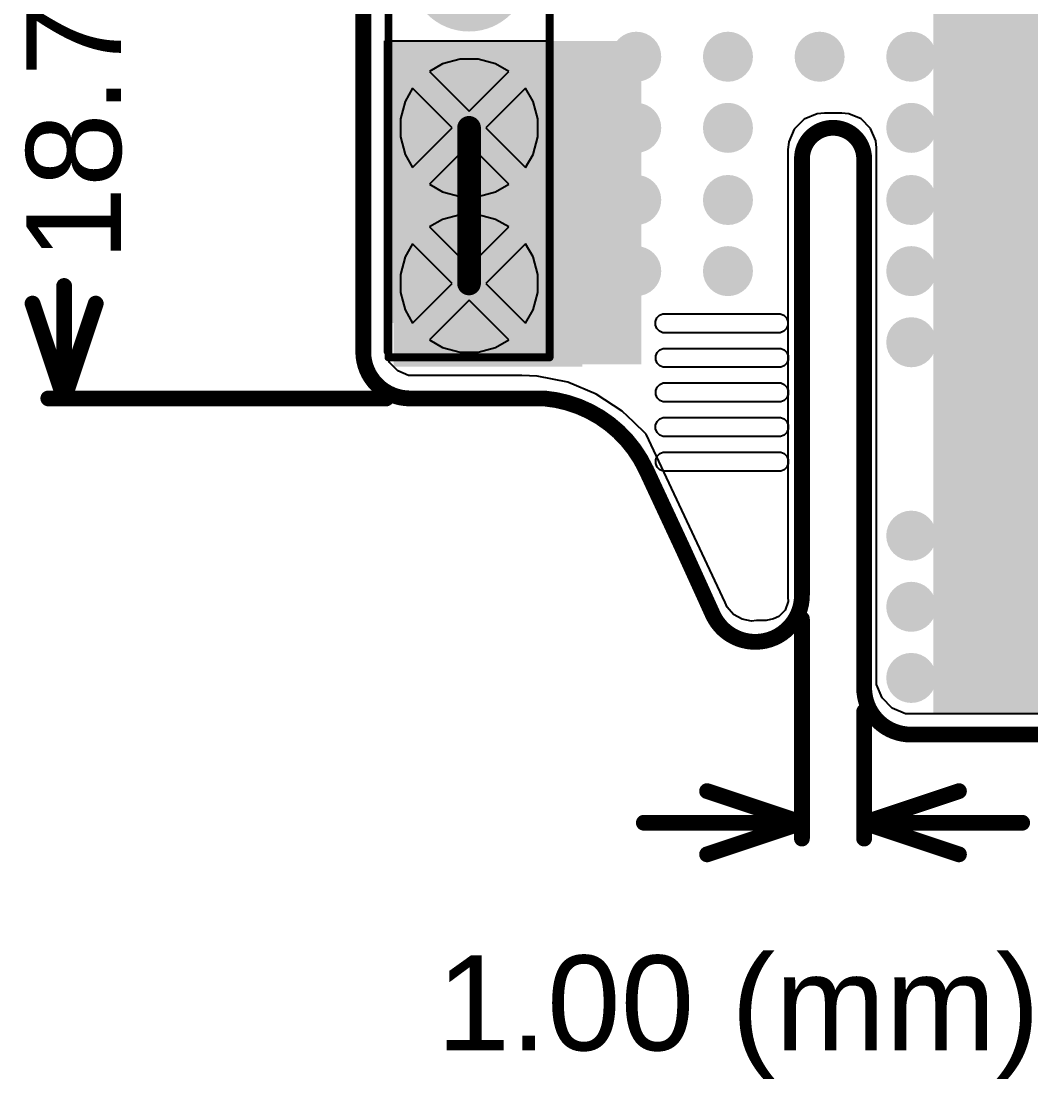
# Model space of a CAD drawing. Header units: millimetres. Extents: x -78 to 5.6, y -6.3 to 35.9.
# Drawn here: x -78.05 to -61.82, y -6.28 to 10.71 of the extents above; entities that cross this region are included whole.
import ezdxf

# ---------------------------------------------------------------- set-up
doc = ezdxf.new("R2010")
doc.units = ezdxf.units.MM
for name, color, linetype in [('BottomLayer', 5, 'Continuous'), ('BottomSolder', 6, 'Continuous'), ('Mechanical1', 6, 'Continuous'), ('Mechanical2', 216, 'Continuous'), ('MultiLayer', 9, 'Continuous'), ('PadHoleLayer', 156, 'Continuous'), ('TopLayer', 1, 'Continuous'), ('TopOverlay', 2, 'Continuous'), ('TopSolder', 216, 'Continuous'), ('ViaHoleLayer', 16, 'Continuous')]:
    doc.layers.add(name, color=color, linetype=linetype)
doc.styles.add('Arial', font='arial.ttf', dxfattribs={"height": 0.2})

# ---------------------------------------------------------------- blocks, each defined once
blk = doc.blocks.new('H______CON_13')
at = {"layer": 'BottomLayer'}
blk.add_hatch(color=5, dxfattribs=at).paths.add_polyline_path([(-8.35, 0.85), (-6.65, 0.85), (-6.65, -0.85), (-8.35, -0.85)])
h = blk.add_hatch(color=5, dxfattribs=at)
edge = h.paths.add_edge_path()
edge.add_arc((-5, 0), 0.85, 0, 360)
h = blk.add_hatch(color=5, dxfattribs=at)
edge = h.paths.add_edge_path()
edge.add_arc((-2.5, 0), 0.85, 0, 360)
h = blk.add_hatch(color=5, dxfattribs=at)
edge = h.paths.add_edge_path()
edge.add_arc((0, 0), 0.85, 0, 360)
h = blk.add_hatch(color=5, dxfattribs=at)
edge = h.paths.add_edge_path()
edge.add_arc((2.5, 0), 0.85, 0, 360)
h = blk.add_hatch(color=5, dxfattribs=at)
edge = h.paths.add_edge_path()
edge.add_arc((5, 0), 0.85, 0, 360)
h = blk.add_hatch(color=5, dxfattribs=at)
edge = h.paths.add_edge_path()
edge.add_arc((7.5, 0), 0.85, 0, 360)
at = {"layer": 'BottomSolder'}
blk.add_hatch(color=6, dxfattribs=at).paths.add_polyline_path([(-8.452, 0.952), (-6.548, 0.952), (-6.548, -0.952), (-8.452, -0.952)])
h = blk.add_hatch(color=6, dxfattribs=at)
edge = h.paths.add_edge_path()
edge.add_arc((-5, 0), 0.952, 0, 360)
h = blk.add_hatch(color=6, dxfattribs=at)
edge = h.paths.add_edge_path()
edge.add_arc((-2.5, 0), 0.952, 0, 360)
h = blk.add_hatch(color=6, dxfattribs=at)
edge = h.paths.add_edge_path()
edge.add_arc((0, 0), 0.952, 0, 360)
h = blk.add_hatch(color=6, dxfattribs=at)
edge = h.paths.add_edge_path()
edge.add_arc((2.5, 0), 0.952, 0, 360)
h = blk.add_hatch(color=6, dxfattribs=at)
edge = h.paths.add_edge_path()
edge.add_arc((5, 0), 0.952, 0, 360)
h = blk.add_hatch(color=6, dxfattribs=at)
edge = h.paths.add_edge_path()
edge.add_arc((7.5, 0), 0.952, 0, 360)
at = {"layer": 'MultiLayer'}
blk.add_hatch(color=9, dxfattribs=at).paths.add_polyline_path([(-8.35, 0.85), (-6.65, 0.85), (-6.65, -0.85), (-8.35, -0.85)])
h = blk.add_hatch(color=9, dxfattribs=at)
edge = h.paths.add_edge_path()
edge.add_arc((-5, 0), 0.85, 0, 360)
h = blk.add_hatch(color=9, dxfattribs=at)
edge = h.paths.add_edge_path()
edge.add_arc((-2.5, 0), 0.85, 0, 360)
h = blk.add_hatch(color=9, dxfattribs=at)
edge = h.paths.add_edge_path()
edge.add_arc((0, 0), 0.85, 0, 360)
h = blk.add_hatch(color=9, dxfattribs=at)
edge = h.paths.add_edge_path()
edge.add_arc((2.5, 0), 0.85, 0, 360)
h = blk.add_hatch(color=9, dxfattribs=at)
edge = h.paths.add_edge_path()
edge.add_arc((5, 0), 0.85, 0, 360)
h = blk.add_hatch(color=9, dxfattribs=at)
edge = h.paths.add_edge_path()
edge.add_arc((7.5, 0), 0.85, 0, 360)
at = {"layer": 'PadHoleLayer'}
h = blk.add_hatch(color=156, dxfattribs=at)
edge = h.paths.add_edge_path()
edge.add_arc((-7.5, 0), 0.45, 0, 360)
h = blk.add_hatch(color=156, dxfattribs=at)
edge = h.paths.add_edge_path()
edge.add_arc((-5, 0), 0.45, 0, 360)
h = blk.add_hatch(color=156, dxfattribs=at)
edge = h.paths.add_edge_path()
edge.add_arc((-2.5, 0), 0.45, 0, 360)
h = blk.add_hatch(color=156, dxfattribs=at)
edge = h.paths.add_edge_path()
edge.add_arc((0, 0), 0.45, 0, 360)
h = blk.add_hatch(color=156, dxfattribs=at)
edge = h.paths.add_edge_path()
edge.add_arc((2.5, 0), 0.45, 0, 360)
h = blk.add_hatch(color=156, dxfattribs=at)
edge = h.paths.add_edge_path()
edge.add_arc((5, 0), 0.45, 0, 360)
h = blk.add_hatch(color=156, dxfattribs=at)
edge = h.paths.add_edge_path()
edge.add_arc((7.5, 0), 0.45, 0, 360)
at = {"layer": 'TopLayer'}
blk.add_hatch(color=1, dxfattribs=at).paths.add_polyline_path([(-8.35, 0.85), (-6.65, 0.85), (-6.65, -0.85), (-8.35, -0.85)])
h = blk.add_hatch(color=1, dxfattribs=at)
edge = h.paths.add_edge_path()
edge.add_arc((-5, 0), 0.85, 0, 360)
h = blk.add_hatch(color=1, dxfattribs=at)
edge = h.paths.add_edge_path()
edge.add_arc((-2.5, 0), 0.85, 0, 360)
h = blk.add_hatch(color=1, dxfattribs=at)
edge = h.paths.add_edge_path()
edge.add_arc((0, 0), 0.85, 0, 360)
h = blk.add_hatch(color=1, dxfattribs=at)
edge = h.paths.add_edge_path()
edge.add_arc((2.5, 0), 0.85, 0, 360)
h = blk.add_hatch(color=1, dxfattribs=at)
edge = h.paths.add_edge_path()
edge.add_arc((5, 0), 0.85, 0, 360)
h = blk.add_hatch(color=1, dxfattribs=at)
edge = h.paths.add_edge_path()
edge.add_arc((7.5, 0), 0.85, 0, 360)
at = {"layer": 'TopSolder'}
blk.add_hatch(color=216, dxfattribs=at).paths.add_polyline_path([(-8.452, 0.952), (-6.548, 0.952), (-6.548, -0.952), (-8.452, -0.952)])
h = blk.add_hatch(color=216, dxfattribs=at)
edge = h.paths.add_edge_path()
edge.add_arc((-5, 0), 0.952, 0, 360)
h = blk.add_hatch(color=216, dxfattribs=at)
edge = h.paths.add_edge_path()
edge.add_arc((-2.5, 0), 0.952, 0, 360)
h = blk.add_hatch(color=216, dxfattribs=at)
edge = h.paths.add_edge_path()
edge.add_arc((0, 0), 0.952, 0, 360)
h = blk.add_hatch(color=216, dxfattribs=at)
edge = h.paths.add_edge_path()
edge.add_arc((2.5, 0), 0.952, 0, 360)
h = blk.add_hatch(color=216, dxfattribs=at)
edge = h.paths.add_edge_path()
edge.add_arc((5, 0), 0.952, 0, 360)
h = blk.add_hatch(color=216, dxfattribs=at)
edge = h.paths.add_edge_path()
edge.add_arc((7.5, 0), 0.952, 0, 360)
at = {"layer": 'TopOverlay', "const_width": 0.127}
for points in [[(8.687, 1.295), (-8.687, 1.295)], [(-8.687, -1.295), (-8.687, 1.295)], [(8.687, -1.295), (8.687, 1.295)], [(8.687, -1.295), (-8.687, -1.295)]]:
    blk.add_lwpolyline(points, dxfattribs=at)
at = {"layer": 'TopOverlay', "const_width": 0.0635}
for points in [[(-8.719, 1.295, 1), (-8.655, 1.295, 1)], [(-8.719, 1.295, 1), (-8.655, 1.295, 1)], [(8.655, 1.295, 1), (8.719, 1.295, 1)], [(8.655, 1.295, 1), (8.719, 1.295, 1)], [(-8.719, -1.295, 1), (-8.655, -1.295, 1)], [(-8.719, -1.295, 1), (-8.655, -1.295, 1)], [(8.655, -1.295, 1), (8.719, -1.295, 1)], [(8.655, -1.295, 1), (8.719, -1.295, 1)]]:
    blk.add_lwpolyline(points, format="xyb", close=True, dxfattribs=at)

msp = doc.modelspace()

# ---------------------------------------------------------------- hatches: boundary and pattern name
at = {"layer": 'BottomLayer'}
for points in [[(-63.387, 5.317), (-59.171, 5.317), (-59.171, 13.987), (-63.387, 13.987)], [(-72.201, 7.528), (-69.03, 7.528), (-69.03, 10.395), (-72.201, 10.395)], [(-72.063, 5.159), (-69.03, 5.159), (-69.03, 8.978), (-72.063, 8.978)], [(-63.387, -0.415), (-50.35, -0.415), (-50.35, 8.25), (-63.387, 8.25)]]:
    msp.add_hatch(color=5, dxfattribs=at).paths.add_polyline_path(points)
h = msp.add_hatch(color=5, dxfattribs=at)
edge = h.paths.add_edge_path()
edge.add_arc((-68.163, 10.142), 0.3, 0, 360)
h = msp.add_hatch(color=5, dxfattribs=at)
edge = h.paths.add_edge_path()
edge.add_arc((-66.689, 10.142), 0.3, 0, 360)
h = msp.add_hatch(color=5, dxfattribs=at)
edge = h.paths.add_edge_path()
edge.add_arc((-65.216, 10.142), 0.3, 0, 360)
h = msp.add_hatch(color=5, dxfattribs=at)
edge = h.paths.add_edge_path()
edge.add_arc((-63.743, 10.142), 0.3, 0, 360)
h = msp.add_hatch(color=5, dxfattribs=at)
edge = h.paths.add_edge_path()
edge.add_arc((-62.27, 10.142), 0.3, 0, 360)
h = msp.add_hatch(color=5, dxfattribs=at)
edge = h.paths.add_edge_path()
edge.add_arc((-68.163, 8.999), 0.3, 0, 360)
h = msp.add_hatch(color=5, dxfattribs=at)
edge = h.paths.add_edge_path()
edge.add_arc((-66.689, 8.999), 0.3, 0, 360)
h = msp.add_hatch(color=5, dxfattribs=at)
edge = h.paths.add_edge_path()
edge.add_arc((-63.743, 8.999), 0.3, 0, 360)
h = msp.add_hatch(color=5, dxfattribs=at)
edge = h.paths.add_edge_path()
edge.add_arc((-62.27, 8.999), 0.3, 0, 360)
h = msp.add_hatch(color=5, dxfattribs=at)
edge = h.paths.add_edge_path()
edge.add_arc((-68.163, 7.84), 0.3, 0, 360)
h = msp.add_hatch(color=5, dxfattribs=at)
edge = h.paths.add_edge_path()
edge.add_arc((-66.689, 7.84), 0.3, 0, 360)
h = msp.add_hatch(color=5, dxfattribs=at)
edge = h.paths.add_edge_path()
edge.add_arc((-63.743, 7.84), 0.3, 0, 360)
h = msp.add_hatch(color=5, dxfattribs=at)
edge = h.paths.add_edge_path()
edge.add_arc((-62.27, 7.84), 0.3, 0, 360)
h = msp.add_hatch(color=5, dxfattribs=at)
edge = h.paths.add_edge_path()
edge.add_arc((-68.163, 6.697), 0.3, 0, 360)
h = msp.add_hatch(color=5, dxfattribs=at)
edge = h.paths.add_edge_path()
edge.add_arc((-66.689, 6.697), 0.3, 0, 360)
h = msp.add_hatch(color=5, dxfattribs=at)
edge = h.paths.add_edge_path()
edge.add_arc((-63.743, 6.697), 0.3, 0, 360)
h = msp.add_hatch(color=5, dxfattribs=at)
edge = h.paths.add_edge_path()
edge.add_arc((-62.27, 6.697), 0.3, 0, 360)
h = msp.add_hatch(color=5, dxfattribs=at)
edge = h.paths.add_edge_path()
edge.add_arc((-63.743, 5.554), 0.3, 0, 360)
h = msp.add_hatch(color=5, dxfattribs=at)
edge = h.paths.add_edge_path()
edge.add_arc((-62.27, 5.554), 0.3, 0, 360)
h = msp.add_hatch(color=5, dxfattribs=at)
edge = h.paths.add_edge_path()
edge.add_arc((-63.743, 2.446), 0.3, 0, 360)
h = msp.add_hatch(color=5, dxfattribs=at)
edge = h.paths.add_edge_path()
edge.add_arc((-62.27, 2.446), 0.3, 0, 360)
h = msp.add_hatch(color=5, dxfattribs=at)
edge = h.paths.add_edge_path()
edge.add_arc((-63.743, 1.303), 0.3, 0, 360)
h = msp.add_hatch(color=5, dxfattribs=at)
edge = h.paths.add_edge_path()
edge.add_arc((-62.27, 1.303), 0.3, 0, 360)
h = msp.add_hatch(color=5, dxfattribs=at)
edge = h.paths.add_edge_path()
edge.add_arc((-63.743, 0.16), 0.3, 0, 360)
h = msp.add_hatch(color=5, dxfattribs=at)
edge = h.paths.add_edge_path()
edge.add_arc((-62.27, 0.16), 0.3, 0, 360)
at = {"layer": 'BottomSolder'}
h = msp.add_hatch(color=6, dxfattribs=at)
edge = h.paths.add_edge_path()
edge.add_arc((-68.163, 10.142), 0.402, 0, 360)
h = msp.add_hatch(color=6, dxfattribs=at)
edge = h.paths.add_edge_path()
edge.add_arc((-66.689, 10.142), 0.402, 0, 360)
h = msp.add_hatch(color=6, dxfattribs=at)
edge = h.paths.add_edge_path()
edge.add_arc((-65.216, 10.142), 0.402, 0, 360)
h = msp.add_hatch(color=6, dxfattribs=at)
edge = h.paths.add_edge_path()
edge.add_arc((-63.743, 10.142), 0.402, 0, 360)
h = msp.add_hatch(color=6, dxfattribs=at)
edge = h.paths.add_edge_path()
edge.add_arc((-62.27, 10.142), 0.402, 0, 360)
h = msp.add_hatch(color=6, dxfattribs=at)
edge = h.paths.add_edge_path()
edge.add_arc((-68.163, 8.999), 0.402, 0, 360)
h = msp.add_hatch(color=6, dxfattribs=at)
edge = h.paths.add_edge_path()
edge.add_arc((-66.689, 8.999), 0.402, 0, 360)
h = msp.add_hatch(color=6, dxfattribs=at)
edge = h.paths.add_edge_path()
edge.add_arc((-63.743, 8.999), 0.402, 0, 360)
h = msp.add_hatch(color=6, dxfattribs=at)
edge = h.paths.add_edge_path()
edge.add_arc((-62.27, 8.999), 0.402, 0, 360)
h = msp.add_hatch(color=6, dxfattribs=at)
edge = h.paths.add_edge_path()
edge.add_arc((-68.163, 7.84), 0.402, 0, 360)
h = msp.add_hatch(color=6, dxfattribs=at)
edge = h.paths.add_edge_path()
edge.add_arc((-66.689, 7.84), 0.402, 0, 360)
h = msp.add_hatch(color=6, dxfattribs=at)
edge = h.paths.add_edge_path()
edge.add_arc((-63.743, 7.84), 0.402, 0, 360)
h = msp.add_hatch(color=6, dxfattribs=at)
edge = h.paths.add_edge_path()
edge.add_arc((-62.27, 7.84), 0.402, 0, 360)
h = msp.add_hatch(color=6, dxfattribs=at)
edge = h.paths.add_edge_path()
edge.add_arc((-68.163, 6.697), 0.402, 0, 360)
h = msp.add_hatch(color=6, dxfattribs=at)
edge = h.paths.add_edge_path()
edge.add_arc((-66.689, 6.697), 0.402, 0, 360)
h = msp.add_hatch(color=6, dxfattribs=at)
edge = h.paths.add_edge_path()
edge.add_arc((-63.743, 6.697), 0.402, 0, 360)
h = msp.add_hatch(color=6, dxfattribs=at)
edge = h.paths.add_edge_path()
edge.add_arc((-62.27, 6.697), 0.402, 0, 360)
h = msp.add_hatch(color=6, dxfattribs=at)
edge = h.paths.add_edge_path()
edge.add_arc((-63.743, 5.554), 0.402, 0, 360)
h = msp.add_hatch(color=6, dxfattribs=at)
edge = h.paths.add_edge_path()
edge.add_arc((-62.27, 5.554), 0.402, 0, 360)
h = msp.add_hatch(color=6, dxfattribs=at)
edge = h.paths.add_edge_path()
edge.add_arc((-63.743, 2.446), 0.402, 0, 360)
h = msp.add_hatch(color=6, dxfattribs=at)
edge = h.paths.add_edge_path()
edge.add_arc((-62.27, 2.446), 0.402, 0, 360)
h = msp.add_hatch(color=6, dxfattribs=at)
edge = h.paths.add_edge_path()
edge.add_arc((-63.743, 1.303), 0.402, 0, 360)
h = msp.add_hatch(color=6, dxfattribs=at)
edge = h.paths.add_edge_path()
edge.add_arc((-62.27, 1.303), 0.402, 0, 360)
h = msp.add_hatch(color=6, dxfattribs=at)
edge = h.paths.add_edge_path()
edge.add_arc((-63.743, 0.16), 0.402, 0, 360)
h = msp.add_hatch(color=6, dxfattribs=at)
edge = h.paths.add_edge_path()
edge.add_arc((-62.27, 0.16), 0.402, 0, 360)
at = {"layer": 'TopLayer'}
for points in [[(-72.201, 5.862), (-68.083, 5.862), (-68.083, 10.395), (-72.201, 10.395)], [(-71.909, 5.201), (-68.083, 5.201), (-68.083, 5.862), (-71.909, 5.862)]]:
    msp.add_hatch(color=1, dxfattribs=at).paths.add_polyline_path(points)
h = msp.add_hatch(color=1, dxfattribs=at)
edge = h.paths.add_edge_path()
edge.add_arc((-68.163, 10.142), 0.3, 0, 360)
h = msp.add_hatch(color=1, dxfattribs=at)
edge = h.paths.add_edge_path()
edge.add_arc((-66.689, 10.142), 0.3, 0, 360)
h = msp.add_hatch(color=1, dxfattribs=at)
edge = h.paths.add_edge_path()
edge.add_arc((-65.216, 10.142), 0.3, 0, 360)
h = msp.add_hatch(color=1, dxfattribs=at)
edge = h.paths.add_edge_path()
edge.add_arc((-63.743, 10.142), 0.3, 0, 360)
h = msp.add_hatch(color=1, dxfattribs=at)
edge = h.paths.add_edge_path()
edge.add_arc((-62.27, 10.142), 0.3, 0, 360)
h = msp.add_hatch(color=1, dxfattribs=at)
edge = h.paths.add_edge_path()
edge.add_arc((-68.163, 8.999), 0.3, 0, 360)
h = msp.add_hatch(color=1, dxfattribs=at)
edge = h.paths.add_edge_path()
edge.add_arc((-66.689, 8.999), 0.3, 0, 360)
h = msp.add_hatch(color=1, dxfattribs=at)
edge = h.paths.add_edge_path()
edge.add_arc((-63.743, 8.999), 0.3, 0, 360)
h = msp.add_hatch(color=1, dxfattribs=at)
edge = h.paths.add_edge_path()
edge.add_arc((-62.27, 8.999), 0.3, 0, 360)
h = msp.add_hatch(color=1, dxfattribs=at)
edge = h.paths.add_edge_path()
edge.add_arc((-68.163, 7.84), 0.3, 0, 360)
h = msp.add_hatch(color=1, dxfattribs=at)
edge = h.paths.add_edge_path()
edge.add_arc((-66.689, 7.84), 0.3, 0, 360)
h = msp.add_hatch(color=1, dxfattribs=at)
edge = h.paths.add_edge_path()
edge.add_arc((-63.743, 7.84), 0.3, 0, 360)
h = msp.add_hatch(color=1, dxfattribs=at)
edge = h.paths.add_edge_path()
edge.add_arc((-62.27, 7.84), 0.3, 0, 360)
h = msp.add_hatch(color=1, dxfattribs=at)
edge = h.paths.add_edge_path()
edge.add_arc((-68.163, 6.697), 0.3, 0, 360)
h = msp.add_hatch(color=1, dxfattribs=at)
edge = h.paths.add_edge_path()
edge.add_arc((-66.689, 6.697), 0.3, 0, 360)
h = msp.add_hatch(color=1, dxfattribs=at)
edge = h.paths.add_edge_path()
edge.add_arc((-63.743, 6.697), 0.3, 0, 360)
h = msp.add_hatch(color=1, dxfattribs=at)
edge = h.paths.add_edge_path()
edge.add_arc((-62.27, 6.697), 0.3, 0, 360)
h = msp.add_hatch(color=1, dxfattribs=at)
edge = h.paths.add_edge_path()
edge.add_arc((-63.743, 5.554), 0.3, 0, 360)
h = msp.add_hatch(color=1, dxfattribs=at)
edge = h.paths.add_edge_path()
edge.add_arc((-62.27, 5.554), 0.3, 0, 360)
h = msp.add_hatch(color=1, dxfattribs=at)
edge = h.paths.add_edge_path()
edge.add_arc((-63.743, 2.446), 0.3, 0, 360)
h = msp.add_hatch(color=1, dxfattribs=at)
edge = h.paths.add_edge_path()
edge.add_arc((-62.27, 2.446), 0.3, 0, 360)
h = msp.add_hatch(color=1, dxfattribs=at)
edge = h.paths.add_edge_path()
edge.add_arc((-63.743, 1.303), 0.3, 0, 360)
h = msp.add_hatch(color=1, dxfattribs=at)
edge = h.paths.add_edge_path()
edge.add_arc((-62.27, 1.303), 0.3, 0, 360)
h = msp.add_hatch(color=1, dxfattribs=at)
edge = h.paths.add_edge_path()
edge.add_arc((-63.743, 0.16), 0.3, 0, 360)
h = msp.add_hatch(color=1, dxfattribs=at)
edge = h.paths.add_edge_path()
edge.add_arc((-62.27, 0.16), 0.3, 0, 360)
at = {"layer": 'TopSolder'}
h = msp.add_hatch(color=216, dxfattribs=at)
edge = h.paths.add_edge_path()
edge.add_arc((-68.163, 10.142), 0.402, 0, 360)
h = msp.add_hatch(color=216, dxfattribs=at)
edge = h.paths.add_edge_path()
edge.add_arc((-66.689, 10.142), 0.402, 0, 360)
h = msp.add_hatch(color=216, dxfattribs=at)
edge = h.paths.add_edge_path()
edge.add_arc((-65.216, 10.142), 0.402, 0, 360)
h = msp.add_hatch(color=216, dxfattribs=at)
edge = h.paths.add_edge_path()
edge.add_arc((-63.743, 10.142), 0.402, 0, 360)
h = msp.add_hatch(color=216, dxfattribs=at)
edge = h.paths.add_edge_path()
edge.add_arc((-62.27, 10.142), 0.402, 0, 360)
h = msp.add_hatch(color=216, dxfattribs=at)
edge = h.paths.add_edge_path()
edge.add_arc((-68.163, 8.999), 0.402, 0, 360)
h = msp.add_hatch(color=216, dxfattribs=at)
edge = h.paths.add_edge_path()
edge.add_arc((-66.689, 8.999), 0.402, 0, 360)
h = msp.add_hatch(color=216, dxfattribs=at)
edge = h.paths.add_edge_path()
edge.add_arc((-63.743, 8.999), 0.402, 0, 360)
h = msp.add_hatch(color=216, dxfattribs=at)
edge = h.paths.add_edge_path()
edge.add_arc((-62.27, 8.999), 0.402, 0, 360)
h = msp.add_hatch(color=216, dxfattribs=at)
edge = h.paths.add_edge_path()
edge.add_arc((-68.163, 7.84), 0.402, 0, 360)
h = msp.add_hatch(color=216, dxfattribs=at)
edge = h.paths.add_edge_path()
edge.add_arc((-66.689, 7.84), 0.402, 0, 360)
h = msp.add_hatch(color=216, dxfattribs=at)
edge = h.paths.add_edge_path()
edge.add_arc((-63.743, 7.84), 0.402, 0, 360)
h = msp.add_hatch(color=216, dxfattribs=at)
edge = h.paths.add_edge_path()
edge.add_arc((-62.27, 7.84), 0.402, 0, 360)
h = msp.add_hatch(color=216, dxfattribs=at)
edge = h.paths.add_edge_path()
edge.add_arc((-68.163, 6.697), 0.402, 0, 360)
h = msp.add_hatch(color=216, dxfattribs=at)
edge = h.paths.add_edge_path()
edge.add_arc((-66.689, 6.697), 0.402, 0, 360)
h = msp.add_hatch(color=216, dxfattribs=at)
edge = h.paths.add_edge_path()
edge.add_arc((-63.743, 6.697), 0.402, 0, 360)
h = msp.add_hatch(color=216, dxfattribs=at)
edge = h.paths.add_edge_path()
edge.add_arc((-62.27, 6.697), 0.402, 0, 360)
h = msp.add_hatch(color=216, dxfattribs=at)
edge = h.paths.add_edge_path()
edge.add_arc((-63.743, 5.554), 0.402, 0, 360)
h = msp.add_hatch(color=216, dxfattribs=at)
edge = h.paths.add_edge_path()
edge.add_arc((-62.27, 5.554), 0.402, 0, 360)
h = msp.add_hatch(color=216, dxfattribs=at)
edge = h.paths.add_edge_path()
edge.add_arc((-63.743, 2.446), 0.402, 0, 360)
h = msp.add_hatch(color=216, dxfattribs=at)
edge = h.paths.add_edge_path()
edge.add_arc((-62.27, 2.446), 0.402, 0, 360)
h = msp.add_hatch(color=216, dxfattribs=at)
edge = h.paths.add_edge_path()
edge.add_arc((-63.743, 1.303), 0.402, 0, 360)
h = msp.add_hatch(color=216, dxfattribs=at)
edge = h.paths.add_edge_path()
edge.add_arc((-62.27, 1.303), 0.402, 0, 360)
h = msp.add_hatch(color=216, dxfattribs=at)
edge = h.paths.add_edge_path()
edge.add_arc((-63.743, 0.16), 0.402, 0, 360)
h = msp.add_hatch(color=216, dxfattribs=at)
edge = h.paths.add_edge_path()
edge.add_arc((-62.27, 0.16), 0.402, 0, 360)
at = {"layer": 'ViaHoleLayer'}
h = msp.add_hatch(color=16, dxfattribs=at)
edge = h.paths.add_edge_path()
edge.add_arc((-68.163, 10.142), 0.15, 0, 360)
h = msp.add_hatch(color=16, dxfattribs=at)
edge = h.paths.add_edge_path()
edge.add_arc((-66.689, 10.142), 0.15, 0, 360)
h = msp.add_hatch(color=16, dxfattribs=at)
edge = h.paths.add_edge_path()
edge.add_arc((-65.216, 10.142), 0.15, 0, 360)
h = msp.add_hatch(color=16, dxfattribs=at)
edge = h.paths.add_edge_path()
edge.add_arc((-63.743, 10.142), 0.15, 0, 360)
h = msp.add_hatch(color=16, dxfattribs=at)
edge = h.paths.add_edge_path()
edge.add_arc((-62.27, 10.142), 0.15, 0, 360)
h = msp.add_hatch(color=16, dxfattribs=at)
edge = h.paths.add_edge_path()
edge.add_arc((-68.163, 8.999), 0.15, 0, 360)
h = msp.add_hatch(color=16, dxfattribs=at)
edge = h.paths.add_edge_path()
edge.add_arc((-66.689, 8.999), 0.15, 0, 360)
h = msp.add_hatch(color=16, dxfattribs=at)
edge = h.paths.add_edge_path()
edge.add_arc((-63.743, 8.999), 0.15, 0, 360)
h = msp.add_hatch(color=16, dxfattribs=at)
edge = h.paths.add_edge_path()
edge.add_arc((-62.27, 8.999), 0.15, 0, 360)
h = msp.add_hatch(color=16, dxfattribs=at)
edge = h.paths.add_edge_path()
edge.add_arc((-68.163, 7.84), 0.15, 0, 360)
h = msp.add_hatch(color=16, dxfattribs=at)
edge = h.paths.add_edge_path()
edge.add_arc((-66.689, 7.84), 0.15, 0, 360)
h = msp.add_hatch(color=16, dxfattribs=at)
edge = h.paths.add_edge_path()
edge.add_arc((-63.743, 7.84), 0.15, 0, 360)
h = msp.add_hatch(color=16, dxfattribs=at)
edge = h.paths.add_edge_path()
edge.add_arc((-62.27, 7.84), 0.15, 0, 360)
h = msp.add_hatch(color=16, dxfattribs=at)
edge = h.paths.add_edge_path()
edge.add_arc((-68.163, 6.697), 0.15, 0, 360)
h = msp.add_hatch(color=16, dxfattribs=at)
edge = h.paths.add_edge_path()
edge.add_arc((-66.689, 6.697), 0.15, 0, 360)
h = msp.add_hatch(color=16, dxfattribs=at)
edge = h.paths.add_edge_path()
edge.add_arc((-63.743, 6.697), 0.15, 0, 360)
h = msp.add_hatch(color=16, dxfattribs=at)
edge = h.paths.add_edge_path()
edge.add_arc((-62.27, 6.697), 0.15, 0, 360)
h = msp.add_hatch(color=16, dxfattribs=at)
edge = h.paths.add_edge_path()
edge.add_arc((-63.743, 5.554), 0.15, 0, 360)
h = msp.add_hatch(color=16, dxfattribs=at)
edge = h.paths.add_edge_path()
edge.add_arc((-62.27, 5.554), 0.15, 0, 360)
h = msp.add_hatch(color=16, dxfattribs=at)
edge = h.paths.add_edge_path()
edge.add_arc((-63.743, 2.446), 0.15, 0, 360)
h = msp.add_hatch(color=16, dxfattribs=at)
edge = h.paths.add_edge_path()
edge.add_arc((-62.27, 2.446), 0.15, 0, 360)
h = msp.add_hatch(color=16, dxfattribs=at)
edge = h.paths.add_edge_path()
edge.add_arc((-63.743, 1.303), 0.15, 0, 360)
h = msp.add_hatch(color=16, dxfattribs=at)
edge = h.paths.add_edge_path()
edge.add_arc((-62.27, 1.303), 0.15, 0, 360)
h = msp.add_hatch(color=16, dxfattribs=at)
edge = h.paths.add_edge_path()
edge.add_arc((-63.743, 0.16), 0.15, 0, 360)
h = msp.add_hatch(color=16, dxfattribs=at)
edge = h.paths.add_edge_path()
edge.add_arc((-62.27, 0.16), 0.15, 0, 360)

# ---------------------------------------------------------------- linework, layer by layer
at = {"layer": 'BottomLayer'}
for p, q in [((-69.56, 10.395), (-69.56, 13.987)), ((-72.201, 5.493), (-72.201, 10.395)), ((-72.201, 10.395), (-69.56, 10.395)), ((-71.276, 10.028), (-71.487, 9.906)), ((-70.995, 10.103), (-71.276, 10.028)), ((-70.705, 10.103), (-70.995, 10.103)), ((-70.424, 10.028), (-70.705, 10.103)), ((-70.213, 9.906), (-70.424, 10.028)), ((-71.487, 9.906), (-70.85, 9.269)), ((-70.85, 9.269), (-70.213, 9.906)), ((-71.757, 9.636), (-71.879, 9.425)), ((-71.119, 8.999), (-71.757, 9.636)), ((-69.943, 9.636), (-70.58, 8.999)), ((-69.821, 9.425), (-69.943, 9.636)), ((-71.879, 9.425), (-71.954, 9.144)), ((-69.746, 9.144), (-69.821, 9.425)), ((-65.254, 9.226), (-65.464, 9.139)), ((-65.14, 9.237), (-65.254, 9.226)), ((-64.861, 9.237), (-65.14, 9.237)), ((-64.86, 9.237), (-64.861, 9.237)), ((-64.861, 9.237), (-64.861, 9.237)), ((-64.861, 9.237), (-64.861, 9.237)), ((-64.751, 9.227), (-64.86, 9.237)), ((-64.744, 9.224), (-64.751, 9.227)), ((-64.55, 9.143), (-64.744, 9.224)), ((-71.954, 9.144), (-71.954, 8.854)), ((-69.746, 8.854), (-69.746, 9.144)), ((-65.464, 9.139), (-65.626, 8.978)), ((-64.396, 8.989), (-64.55, 9.143)), ((-71.954, 8.854), (-71.879, 8.573)), ((-71.757, 8.362), (-71.119, 8.999)), ((-70.58, 8.999), (-69.943, 8.362)), ((-69.821, 8.573), (-69.746, 8.854)), ((-65.626, 8.978), (-65.71, 8.774)), ((-64.312, 8.788), (-64.396, 8.989)), ((-70.85, 8.73), (-71.487, 8.092)), ((-70.213, 8.092), (-70.85, 8.73)), ((-65.713, 8.767), (-65.724, 8.653)), ((-65.71, 8.774), (-65.713, 8.767)), ((-64.302, 8.679), (-64.312, 8.788)), ((-64.302, 0.17), (-64.302, 8.679)), ((-71.879, 8.573), (-71.757, 8.362)), ((-69.943, 8.362), (-69.821, 8.573)), ((-65.724, 8.653), (-65.724, 8.653)), ((-65.724, 8.653), (-65.724, 8.653)), ((-65.724, 8.653), (-65.724, 1.714)), ((-71.487, 8.092), (-71.276, 7.97)), ((-70.424, 7.97), (-70.213, 8.092)), ((-71.276, 7.97), (-70.995, 7.895)), ((-70.995, 7.895), (-70.705, 7.895)), ((-70.705, 7.895), (-70.424, 7.97)), ((-71.276, 7.528), (-71.487, 7.406)), ((-70.995, 7.603), (-71.276, 7.528)), ((-70.705, 7.603), (-70.995, 7.603)), ((-70.424, 7.528), (-70.705, 7.603)), ((-70.213, 7.406), (-70.424, 7.528)), ((-71.487, 7.406), (-70.85, 6.769)), ((-70.85, 6.769), (-70.213, 7.406)), ((-71.757, 7.136), (-71.879, 6.925)), ((-71.119, 6.499), (-71.757, 7.136)), ((-69.943, 7.136), (-70.58, 6.499)), ((-69.821, 6.925), (-69.943, 7.136)), ((-71.879, 6.925), (-71.954, 6.644)), ((-69.746, 6.644), (-69.821, 6.925)), ((-71.954, 6.644), (-71.954, 6.354)), ((-69.746, 6.354), (-69.746, 6.644)), ((-71.757, 5.862), (-71.119, 6.499)), ((-70.58, 6.499), (-69.943, 5.862)), ((-71.954, 6.354), (-71.879, 6.073)), ((-69.821, 6.073), (-69.746, 6.354)), ((-70.85, 6.23), (-71.487, 5.592)), ((-70.213, 5.592), (-70.85, 6.23)), ((-71.879, 6.073), (-71.757, 5.862)), ((-69.943, 5.862), (-69.821, 6.073)), ((-72.201, 5.399), (-72.201, 5.493)), ((-71.487, 5.592), (-71.276, 5.47)), ((-71.276, 5.47), (-70.995, 5.395)), ((-70.705, 5.395), (-70.424, 5.47)), ((-70.424, 5.47), (-70.213, 5.592)), ((-72.129, 5.226), (-72.201, 5.399)), ((-70.995, 5.395), (-70.705, 5.395)), ((-71.996, 5.093), (-72.129, 5.226)), ((-71.823, 5.021), (-71.996, 5.093)), ((-71.729, 5.021), (-71.823, 5.021)), ((-70.002, 5.021), (-71.729, 5.021)), ((-69.753, 5.009), (-70.002, 5.021)), ((-70.002, 5.021), (-70.002, 5.021)), ((-70.002, 5.021), (-70.002, 5.021)), ((-69.265, 4.912), (-69.753, 5.009)), ((-68.805, 4.721), (-69.265, 4.912)), ((-68.391, 4.445), (-68.805, 4.721)), ((-68.206, 4.277), (-68.391, 4.445)), ((-68.005, 4.077), (-68.206, 4.277)), ((-66.734, 1.37), (-68.005, 4.077)), ((-65.724, 1.714), (-65.724, 1.458)), ((-66.703, 1.298), (-66.734, 1.37)), ((-66.734, 1.37), (-66.734, 1.37)), ((-65.722, 1.386), (-65.772, 1.251)), ((-65.724, 1.458), (-65.722, 1.386)), ((-66.599, 1.181), (-66.703, 1.298)), ((-65.772, 1.251), (-65.871, 1.146)), ((-66.463, 1.104), (-66.599, 1.181)), ((-66.31, 1.074), (-66.463, 1.104)), ((-66.232, 1.084), (-66.31, 1.074)), ((-66.074, 1.084), (-66.232, 1.084)), ((-65.957, 1.107), (-66.074, 1.084)), ((-66.074, 1.084), (-66.074, 1.084)), ((-65.871, 1.146), (-65.957, 1.107)), ((-64.302, 0.053), (-64.302, 0.17)), ((-64.213, -0.161), (-64.302, 0.053)), ((-64.048, -0.326), (-64.213, -0.161)), ((-63.834, -0.415), (-64.048, -0.326)), ((-63.718, -0.415), (-63.834, -0.415)), ((-61.604, -0.415), (-63.718, -0.415))]:
    msp.add_line(p, q, dxfattribs=at)
at = {"layer": 'BottomSolder'}
for p, q in [((-67.833, 5.946), (-67.79, 5.988)), ((-67.79, 5.988), (-67.734, 6.012)), ((-67.734, 6.012), (-65.848, 6.012)), ((-65.848, 6.012), (-65.792, 5.988)), ((-65.792, 5.988), (-65.749, 5.946)), ((-67.856, 5.89), (-67.833, 5.946)), ((-67.856, 5.859), (-67.856, 5.89)), ((-67.856, 5.829), (-67.856, 5.859)), ((-67.833, 5.773), (-67.856, 5.829)), ((-65.749, 5.946), (-65.726, 5.89)), ((-65.726, 5.829), (-65.749, 5.773)), ((-65.726, 5.89), (-65.726, 5.859)), ((-65.726, 5.859), (-65.726, 5.829)), ((-67.79, 5.73), (-67.833, 5.773)), ((-67.734, 5.707), (-67.79, 5.73)), ((-65.848, 5.707), (-67.734, 5.707)), ((-65.792, 5.73), (-65.848, 5.707)), ((-65.749, 5.773), (-65.792, 5.73)), ((-67.784, 5.433), (-67.728, 5.456)), ((-67.728, 5.456), (-65.841, 5.456)), ((-65.841, 5.456), (-65.785, 5.433)), ((-67.85, 5.334), (-67.826, 5.39)), ((-67.85, 5.303), (-67.85, 5.334)), ((-67.85, 5.273), (-67.85, 5.303)), ((-67.826, 5.217), (-67.85, 5.273)), ((-67.826, 5.39), (-67.784, 5.433)), ((-65.785, 5.433), (-65.742, 5.39)), ((-65.742, 5.39), (-65.719, 5.334)), ((-65.719, 5.273), (-65.742, 5.217)), ((-65.719, 5.334), (-65.719, 5.303)), ((-65.719, 5.303), (-65.719, 5.273)), ((-67.784, 5.174), (-67.826, 5.217)), ((-67.728, 5.151), (-67.784, 5.174)), ((-65.841, 5.151), (-67.728, 5.151)), ((-65.785, 5.174), (-65.841, 5.151)), ((-65.742, 5.217), (-65.785, 5.174)), ((-67.85, 4.778), (-67.826, 4.834)), ((-67.85, 4.747), (-67.85, 4.778)), ((-67.826, 4.834), (-67.784, 4.877)), ((-67.784, 4.877), (-67.728, 4.9)), ((-67.728, 4.9), (-65.841, 4.9)), ((-65.841, 4.9), (-65.785, 4.877)), ((-65.785, 4.877), (-65.742, 4.834)), ((-65.742, 4.834), (-65.719, 4.778)), ((-65.719, 4.778), (-65.719, 4.747)), ((-67.85, 4.717), (-67.85, 4.747)), ((-67.826, 4.661), (-67.85, 4.717)), ((-67.784, 4.618), (-67.826, 4.661)), ((-67.728, 4.595), (-67.784, 4.618)), ((-65.841, 4.595), (-67.728, 4.595)), ((-65.785, 4.618), (-65.841, 4.595)), ((-65.742, 4.661), (-65.785, 4.618)), ((-65.719, 4.717), (-65.742, 4.661)), ((-65.719, 4.747), (-65.719, 4.717)), ((-67.851, 4.222), (-67.828, 4.278)), ((-67.828, 4.278), (-67.785, 4.321)), ((-67.785, 4.321), (-67.729, 4.344)), ((-67.729, 4.344), (-65.843, 4.344)), ((-65.843, 4.344), (-65.787, 4.321)), ((-65.787, 4.321), (-65.744, 4.278)), ((-65.744, 4.278), (-65.721, 4.222)), ((-67.851, 4.191), (-67.851, 4.222)), ((-67.851, 4.161), (-67.851, 4.191)), ((-67.828, 4.105), (-67.851, 4.161)), ((-67.785, 4.062), (-67.828, 4.105)), ((-65.744, 4.105), (-65.787, 4.062)), ((-65.721, 4.161), (-65.744, 4.105)), ((-65.721, 4.222), (-65.721, 4.191)), ((-65.721, 4.191), (-65.721, 4.161)), ((-67.729, 4.039), (-67.785, 4.062)), ((-65.843, 4.039), (-67.729, 4.039)), ((-65.787, 4.062), (-65.843, 4.039)), ((-67.826, 3.722), (-67.784, 3.765)), ((-67.784, 3.765), (-67.728, 3.788)), ((-67.728, 3.788), (-65.841, 3.788)), ((-65.841, 3.788), (-65.785, 3.765)), ((-65.785, 3.765), (-65.742, 3.722)), ((-67.85, 3.666), (-67.826, 3.722)), ((-67.85, 3.635), (-67.85, 3.666)), ((-67.85, 3.605), (-67.85, 3.635)), ((-67.826, 3.549), (-67.85, 3.605)), ((-65.742, 3.722), (-65.719, 3.666)), ((-65.719, 3.605), (-65.742, 3.549)), ((-65.719, 3.666), (-65.719, 3.635)), ((-65.719, 3.635), (-65.719, 3.605)), ((-67.784, 3.506), (-67.826, 3.549)), ((-67.728, 3.483), (-67.784, 3.506)), ((-65.841, 3.483), (-67.728, 3.483)), ((-65.785, 3.506), (-65.841, 3.483)), ((-65.742, 3.549), (-65.785, 3.506))]:
    msp.add_line(p, q, dxfattribs=at)
at = {"layer": 'Mechanical1'}
for points, const_width in [([(-72.55, 9.25), (-72.55, 18.75)], 0.127), ([(-77.357, 4.651), (-77.357, 6.458)], 0.254), ([(-77.865, 6.175), (-77.357, 4.651)], 0.254), ([(-77.357, 4.651), (-76.849, 6.175)], 0.254), ([(-77.611, 4.651), (-72.181, 4.651)], 0.254), ([(-65.5, -2.421), (-65.5, 1.108)], 0.254), ([(-64.5, -2.421), (-64.5, -0.381)], 0.254), ([(-67.024, -1.659), (-65.5, -2.167)], 0.254), ([(-64.5, -2.167), (-62.976, -1.659)], 0.254), ([(-68.04, -2.167), (-65.5, -2.167)], 0.254), ([(-67.024, -2.675), (-65.5, -2.167)], 0.254), ([(-64.5, -2.167), (-62.976, -2.675)], 0.254), ([(-64.5, -2.167), (-61.96, -2.167)], 0.254)]:
    msp.add_lwpolyline(points, dxfattribs=dict(at, const_width=const_width))
for points, const_width in [([(-72.582, 9.25, 1), (-72.518, 9.25, 1)], 0.0635), ([(-77.421, 6.458, 1), (-77.294, 6.458, 1)], 0.127), ([(-77.929, 6.175, 1), (-77.802, 6.175, 1)], 0.127), ([(-76.913, 6.175, 1), (-76.786, 6.175, 1)], 0.127), ([(-77.675, 4.651, 1), (-77.548, 4.651, 1)], 0.127), ([(-77.421, 4.651, 1), (-77.294, 4.651, 1)], 0.127), ([(-77.421, 4.651, 1), (-77.294, 4.651, 1)], 0.127), ([(-77.421, 4.651, 1), (-77.294, 4.651, 1)], 0.127), ([(-72.245, 4.651, 1), (-72.118, 4.651, 1)], 0.127), ([(-65.564, 1.108, 1), (-65.437, 1.108, 1)], 0.127), ([(-64.564, -0.381, 1), (-64.437, -0.381, 1)], 0.127), ([(-67.088, -1.659, 1), (-66.961, -1.659, 1)], 0.127), ([(-63.04, -1.659, 1), (-62.913, -1.659, 1)], 0.127), ([(-68.104, -2.167, 1), (-67.977, -2.167, 1)], 0.127), ([(-65.564, -2.167, 1), (-65.437, -2.167, 1)], 0.127), ([(-65.564, -2.167, 1), (-65.437, -2.167, 1)], 0.127), ([(-65.564, -2.167, 1), (-65.437, -2.167, 1)], 0.127), ([(-64.564, -2.167, 1), (-64.437, -2.167, 1)], 0.127), ([(-64.564, -2.167, 1), (-64.437, -2.167, 1)], 0.127), ([(-64.564, -2.167, 1), (-64.437, -2.167, 1)], 0.127), ([(-62.024, -2.167, 1), (-61.897, -2.167, 1)], 0.127), ([(-65.564, -2.421, 1), (-65.437, -2.421, 1)], 0.127), ([(-64.564, -2.421, 1), (-64.437, -2.421, 1)], 0.127), ([(-67.088, -2.675, 1), (-66.961, -2.675, 1)], 0.127), ([(-63.04, -2.675, 1), (-62.913, -2.675, 1)], 0.127)]:
    msp.add_lwpolyline(points, format="xyb", close=True, dxfattribs=dict(at, const_width=const_width))
at = {"layer": 'Mechanical2', "const_width": 0.254}
for points in [[(-72.55, 5.401), (-72.55, 22.599)], [(-65.5, 1.489), (-65.5, 8.5)], [(-64.5, 0), (-64.5, 8.5)], [(-71.8, 4.651), (-69.641, 4.651)], [(-68.003, 3.503), (-67.407, 2.223)], [(-67.407, 2.223), (-66.93, 1.173)], [(-63.75, -0.75), (-0.75, -0.75)]]:
    msp.add_lwpolyline(points, dxfattribs=at)
for points in [[(-65.5, 8.5, -1), (-64.5, 8.5)], [(-71.8, 4.651, -0.414208), (-72.55, 5.401)], [(-69.641, 4.651, -0.267949), (-68.003, 3.503)], [(-65.5, 1.489, -0.802748), (-66.93, 1.173)], [(-63.75, -0.75, -0.414214), (-64.5, 0)]]:
    msp.add_lwpolyline(points, format="xyb", dxfattribs=at)
at = {"layer": 'Mechanical2', "const_width": 0.127}
for points in [[(-65.564, 8.5, 1), (-65.437, 8.5, 1)], [(-65.564, 8.5, 1), (-65.437, 8.5, 1)], [(-64.564, 8.5, 1), (-64.437, 8.5, 1)], [(-64.564, 8.5, 1), (-64.437, 8.5, 1)], [(-72.614, 5.401, 1), (-72.487, 5.401, 1)], [(-72.614, 5.401, 1), (-72.487, 5.401, 1)], [(-71.864, 4.651, 1), (-71.737, 4.651, 1)], [(-71.864, 4.651, 1), (-71.737, 4.651, 1)], [(-69.705, 4.651, 1), (-69.578, 4.651, 1)], [(-69.704, 4.651, 1), (-69.577, 4.651, 1)], [(-68.066, 3.503, 1), (-67.939, 3.503, 1)], [(-68.066, 3.503, 1), (-67.939, 3.503, 1)], [(-67.47, 2.223, 1), (-67.343, 2.223, 1)], [(-67.47, 2.223, 1), (-67.343, 2.223, 1)], [(-65.564, 1.489, 1), (-65.437, 1.489, 1)], [(-65.564, 1.489, 1), (-65.437, 1.489, 1)], [(-66.993, 1.173, 1), (-66.866, 1.173, 1)], [(-66.993, 1.173, 1), (-66.866, 1.173, 1)], [(-64.564, 0, 1), (-64.437, 0, 1)], [(-64.564, 0, 1), (-64.437, 0, 1)], [(-63.814, -0.75, 1), (-63.687, -0.75, 1)], [(-63.814, -0.75, 1), (-63.687, -0.75, 1)]]:
    msp.add_lwpolyline(points, format="xyb", close=True, dxfattribs=at)
at = {"layer": 'TopLayer'}
for p, q in [((-69.56, 10.395), (-69.56, 11.752)), ((-72.201, 5.493), (-72.201, 10.395)), ((-72.201, 10.395), (-69.56, 10.395)), ((-71.276, 10.028), (-71.487, 9.906)), ((-70.995, 10.103), (-71.276, 10.028)), ((-70.705, 10.103), (-70.995, 10.103)), ((-70.424, 10.028), (-70.705, 10.103)), ((-70.213, 9.906), (-70.424, 10.028)), ((-71.487, 9.906), (-70.85, 9.269)), ((-70.85, 9.269), (-70.213, 9.906)), ((-71.757, 9.636), (-71.879, 9.425)), ((-71.119, 8.999), (-71.757, 9.636)), ((-69.943, 9.636), (-70.58, 8.999)), ((-69.821, 9.425), (-69.943, 9.636)), ((-71.879, 9.425), (-71.954, 9.144)), ((-69.746, 9.144), (-69.821, 9.425)), ((-65.254, 9.226), (-65.464, 9.139)), ((-65.14, 9.237), (-65.254, 9.226)), ((-64.861, 9.237), (-65.14, 9.237)), ((-64.86, 9.237), (-64.861, 9.237)), ((-64.861, 9.237), (-64.861, 9.237)), ((-64.861, 9.237), (-64.861, 9.237)), ((-64.751, 9.227), (-64.86, 9.237)), ((-64.744, 9.224), (-64.751, 9.227)), ((-64.55, 9.143), (-64.744, 9.224)), ((-71.954, 9.144), (-71.954, 8.854)), ((-69.746, 8.854), (-69.746, 9.144)), ((-65.464, 9.139), (-65.626, 8.978)), ((-64.396, 8.989), (-64.55, 9.143)), ((-71.954, 8.854), (-71.879, 8.573)), ((-71.757, 8.362), (-71.119, 8.999)), ((-70.58, 8.999), (-69.943, 8.362)), ((-69.821, 8.573), (-69.746, 8.854)), ((-65.626, 8.978), (-65.71, 8.774)), ((-64.312, 8.788), (-64.396, 8.989)), ((-70.85, 8.73), (-71.487, 8.092)), ((-70.213, 8.092), (-70.85, 8.73)), ((-65.713, 8.767), (-65.724, 8.653)), ((-65.71, 8.774), (-65.713, 8.767)), ((-64.302, 8.679), (-64.312, 8.788)), ((-64.302, 0.17), (-64.302, 8.679)), ((-71.879, 8.573), (-71.757, 8.362)), ((-69.943, 8.362), (-69.821, 8.573)), ((-65.724, 8.653), (-65.724, 8.653)), ((-65.724, 8.653), (-65.724, 8.653)), ((-65.724, 8.653), (-65.724, 1.714)), ((-71.487, 8.092), (-71.276, 7.97)), ((-70.424, 7.97), (-70.213, 8.092)), ((-71.276, 7.97), (-70.995, 7.895)), ((-70.995, 7.895), (-70.705, 7.895)), ((-70.705, 7.895), (-70.424, 7.97)), ((-71.276, 7.528), (-71.487, 7.406)), ((-70.995, 7.603), (-71.276, 7.528)), ((-70.705, 7.603), (-70.995, 7.603)), ((-70.424, 7.528), (-70.705, 7.603)), ((-70.213, 7.406), (-70.424, 7.528)), ((-71.487, 7.406), (-70.85, 6.769)), ((-70.85, 6.769), (-70.213, 7.406)), ((-71.757, 7.136), (-71.879, 6.925)), ((-71.119, 6.499), (-71.757, 7.136)), ((-69.943, 7.136), (-70.58, 6.499)), ((-69.821, 6.925), (-69.943, 7.136)), ((-71.879, 6.925), (-71.954, 6.644)), ((-69.746, 6.644), (-69.821, 6.925)), ((-71.954, 6.644), (-71.954, 6.354)), ((-69.746, 6.354), (-69.746, 6.644)), ((-71.757, 5.862), (-71.119, 6.499)), ((-70.58, 6.499), (-69.943, 5.862)), ((-71.954, 6.354), (-71.879, 6.073)), ((-69.821, 6.073), (-69.746, 6.354)), ((-70.85, 6.23), (-71.487, 5.592)), ((-70.213, 5.592), (-70.85, 6.23)), ((-71.879, 6.073), (-71.757, 5.862)), ((-69.943, 5.862), (-69.821, 6.073)), ((-72.201, 5.399), (-72.201, 5.493)), ((-71.487, 5.592), (-71.276, 5.47)), ((-71.276, 5.47), (-70.995, 5.395)), ((-70.705, 5.395), (-70.424, 5.47)), ((-70.424, 5.47), (-70.213, 5.592)), ((-72.129, 5.226), (-72.201, 5.399)), ((-70.995, 5.395), (-70.705, 5.395)), ((-71.996, 5.093), (-72.129, 5.226)), ((-71.823, 5.021), (-71.996, 5.093)), ((-71.729, 5.021), (-71.823, 5.021)), ((-70.002, 5.021), (-71.729, 5.021)), ((-69.753, 5.009), (-70.002, 5.021)), ((-70.002, 5.021), (-70.002, 5.021)), ((-70.002, 5.021), (-70.002, 5.021)), ((-69.265, 4.912), (-69.753, 5.009)), ((-68.805, 4.721), (-69.265, 4.912)), ((-68.391, 4.445), (-68.805, 4.721)), ((-68.206, 4.277), (-68.391, 4.445)), ((-68.005, 4.077), (-68.206, 4.277)), ((-66.734, 1.37), (-68.005, 4.077)), ((-65.724, 1.714), (-65.724, 1.458)), ((-66.703, 1.298), (-66.734, 1.37)), ((-66.734, 1.37), (-66.734, 1.37)), ((-65.722, 1.386), (-65.772, 1.251)), ((-65.724, 1.458), (-65.722, 1.386)), ((-66.599, 1.181), (-66.703, 1.298)), ((-65.772, 1.251), (-65.871, 1.146)), ((-66.463, 1.104), (-66.599, 1.181)), ((-66.31, 1.074), (-66.463, 1.104)), ((-66.232, 1.084), (-66.31, 1.074)), ((-66.074, 1.084), (-66.232, 1.084)), ((-65.957, 1.107), (-66.074, 1.084)), ((-66.074, 1.084), (-66.074, 1.084)), ((-66.074, 1.084), (-66.074, 1.084)), ((-65.871, 1.146), (-65.957, 1.107)), ((-64.302, 0.053), (-64.302, 0.17)), ((-64.213, -0.161), (-64.302, 0.053)), ((-64.048, -0.326), (-64.213, -0.161)), ((-63.834, -0.415), (-64.048, -0.326)), ((-63.718, -0.415), (-63.834, -0.415)), ((-38.532, -0.415), (-63.718, -0.415))]:
    msp.add_line(p, q, dxfattribs=at)
at = {"layer": 'TopLayer', "const_width": 0.381}
msp.add_lwpolyline([(-70.85, 6.499), (-70.85, 8.999)], dxfattribs=at)
at = {"layer": 'TopLayer', "const_width": 0.191}
for points in [[(-70.945, 8.999, 1), (-70.755, 8.999, 1)], [(-70.945, 6.499, 1), (-70.755, 6.499, 1)]]:
    msp.add_lwpolyline(points, format="xyb", close=True, dxfattribs=at)

# ---------------------------------------------------------------- block references
at = {"rotation": 270}
msp.add_blockref('H______CON_13', (-70.85, 13.999), dxfattribs=at)

# ---------------------------------------------------------------- texts
at = {"layer": 'Mechanical1', "style": 'Arial'}
msp.add_text('18.70 (mm)', height=1.524, rotation=90, dxfattribs=at).set_placement((-76.443, 6.865))
msp.add_text('1.00 (mm)', height=1.524, dxfattribs=at).set_placement((-71.373, -5.824))

doc.saveas('drawing.dxf')
